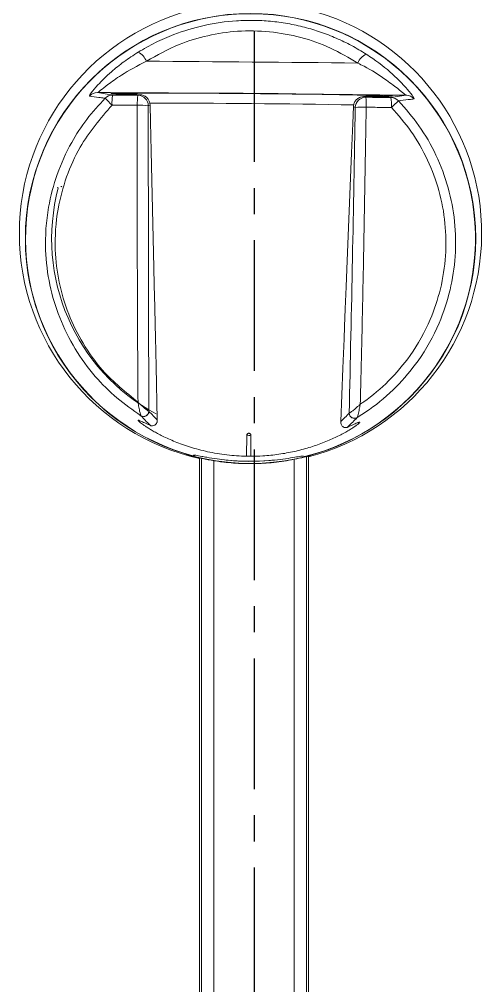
# Model space of a CAD drawing. Extents: x 0 to 1354, y 0 to 992.
# Drawn here: x 736 to 780.1, y 322.3 to 414.7 of the extents above; entities that cross this region are included whole.
import ezdxf

# ---------------------------------------------------------------- set-up
doc = ezdxf.new("R2010")
doc.units = 0
doc.header["$LTSCALE"] = 10
doc.header["$MEASUREMENT"] = 0
doc.linetypes.add('CENTER', pattern=[2, 1.25, -0.25, 0.25, -0.25])
doc.layers.get('0').update_dxf_attribs({"linetype": 'CONTINUOUS'})

msp = doc.modelspace()

# ---------------------------------------------------------------- linework, layer by layer
at = {"color": 1, "linetype": 'CENTER'}
msp.add_line((758.398, 533.594), (758.398, 155.095), dxfattribs=at)
at = {"color": 7, "linetype": 'Continuous', "lineweight": 15}
for p, q in [((743.41, 407.727), (744.872, 407.49)), ((771.474, 407.257), (772.933, 407.469)), ((748.444, 406.583), (748.445, 406.552)), ((748.445, 406.552), (748.481, 404.938)), ((767.819, 404.769), (767.883, 406.382)), ((767.883, 406.382), (767.885, 406.414)), ((748.481, 404.938), (748.545, 402.123)), ((767.706, 401.956), (767.819, 404.769)), ((748.545, 402.123), (748.799, 391.004)), ((767.258, 390.843), (767.706, 401.956)), ((739.677, 398.608), (739.575, 398.657)), ((748.798, 391.004), (748.838, 389.304)), ((767.189, 389.144), (767.258, 390.843)), ((748.838, 389.304), (748.886, 387.195)), ((767.104, 387.036), (767.189, 389.144)), ((748.886, 387.195), (748.925, 385.495)), ((767.035, 385.337), (767.104, 387.036)), ((748.925, 385.495), (748.952, 384.342)), ((766.988, 384.184), (767.035, 385.337)), ((748.952, 384.342), (749.017, 381.527)), ((766.874, 381.371), (766.988, 384.184)), ((749.017, 381.527), (749.136, 376.407)), ((766.665, 376.254), (766.874, 381.371)), ((748.331, 377.234), (748.34, 377.233)), ((747.574, 376.81), (747.57, 376.815)), ((767.479, 377.066), (767.488, 377.067)), ((768.241, 376.634), (768.236, 376.63)), ((757.687, 374.949), (757.669, 372.94)), ((758.069, 372.937), (758.086, 374.946)), ((753.178, 372.785), (753.178, 251.487)), ((753.35, 251.457), (753.35, 372.755)), ((762.21, 249.74), (762.21, 372.631)), ((763.41, 372.901), (763.41, 249.478)), ((763.578, 249.442), (763.578, 372.945)), ((763.776, 372.998), (763.787, 373)), ((754.549, 372.512), (754.549, 251.243))]:
    msp.add_line(p, q, dxfattribs=at)
at = {"color": 8, "linetype": 'Continuous', "lineweight": 15}
msp.add_line((753.178, 372.75), (752.534, 372.886), dxfattribs=at)
at = {"color": 7, "linetype": 'Continuous', "lineweight": 15, "flags": 128}
for points in [[(745.353, 407.582), (744.891, 407.603), (744.733, 407.624), (744.737, 407.625)], [(747.284, 407.467), (747.357, 407.495), (747.446, 407.528)], [(771.597, 407.394), (771.612, 407.389), (771.454, 407.371), (770.938, 407.357), (770.079, 407.347), (768.899, 407.341)], [(768.899, 407.341), (768.988, 407.306), (769.062, 407.277)], [(748.445, 406.552), (748.399, 406.53), (748.275, 406.471)], [(768.054, 406.298), (768.008, 406.321), (767.883, 406.382)], [(752.045, 373.043), (752.065, 373.046), (752.1, 373.054)], [(752.54, 372.991), (752.583, 373.022), (752.615, 373.045)], [(763.119, 372.953), (763.161, 372.922), (763.193, 372.899)], [(763.686, 372.94), (763.657, 372.944), (763.625, 372.952)], [(763.796, 373.003), (763.796, 373.002), (763.796, 372.997), (763.795, 372.98), (763.793, 372.949)]]:
    msp.add_lwpolyline(points, dxfattribs=at)
at = {"color": 8, "linetype": 'Continuous', "lineweight": 15, "flags": 128}
for points in [[(751.929, 373.053), (751.997, 373.041), (752.045, 373.043)], [(763.793, 372.949), (763.725, 372.939), (763.686, 372.94)]]:
    msp.add_lwpolyline(points, dxfattribs=at)
at = {"color": 7, "linetype": 'Continuous', "lineweight": 15}
msp.add_circle((758.049, 393.774), 21.524, dxfattribs=at)
for centre, radius, start, end in [((758.045, 394.265), 22.094, 102.72509, 257.27491), ((758.048, 393.773), 21.499, 283.8444, 255.15564), ((758.046, 394.265), 22.094, 359.50082, 75.5004), ((746.574, 410.142), 1.629, 21.11999, 63.24272), ((769.811, 409.939), 1.63, 115.77719, 157.87709), ((722.015, -3735.59), 4146.401, 89.360393, 89.639645), ((743.402, 406.728), 0.998, 89.54081, 138.24544), ((744.864, 406.492), 0.998, 89.54138, 135.28138), ((773.796, 435.969), 41.311, 224.1509, 225.43961), ((752.695, -226.388), 634.063, 88.291722, 90.719122), ((749.282, 406.721), 4.477, 170.12042, 182.39401), ((749.548, 530.287), 122.777, 268.04178, 269.01888), ((752.246, 406.697), 5.022, 171.17784, 182.06241), ((747.275, 406.467), 1, 0.18182, 89.48026), ((769.054, 406.277), 1, 89.51996, 178.81824), ((764.114, 406.594), 4.996, 356.92406, 7.86635), ((767.072, 406.566), 4.456, 356.59256, 8.9235), ((771.464, 406.259), 0.998, 43.71914, 89.45876), ((743.883, 435.371), 40.11, 313.55187, 314.87891), ((772.924, 406.471), 0.998, 40.75507, 89.45932), ((747.501, 400.786), 5.737, 82.24684, 92.73035), ((748.631, -685.935), 1092.654, 88.988609, 90.012562), ((768.729, 400.596), 5.741, 86.27222, 96.74971), ((758.048, 393.722), 19.01, 165.10911, 241.70174), ((758.046, 394.266), 22.094, 284.49952, 359.49923), ((747.828, 377.246), 0.503, 239.06622, 358.70171), ((747.838, 377.237), 0.501, 238.2636, 359.54227), ((767.98, 377.061), 0.501, 179.45796, 300.73581), ((767.99, 377.07), 0.503, 180.29821, 299.93289), ((757.9, 376.457), 1.523, 261.95999, 277.04005), ((706.825, 378.128), 45.388, 353.57957, 353.64747), ((758.049, 393.728), 21.279, 264.2574, 274.74264)]:
    msp.add_arc(centre, radius, start, end, dxfattribs=at)
at = {"color": 8, "linetype": 'Continuous', "lineweight": 15}
for centre, radius, start, end in [((750.612, 373.439), 2, 343.9353, 345.44969), ((758.048, 393.774), 21.326, 263.70052, 275.14256)]:
    msp.add_arc(centre, radius, start, end, dxfattribs=at)
at = {"color": 7, "linetype": 'Continuous', "lineweight": 15}
for points, knots in [([(747.307, 411.597), (747.85, 411.911), (748.94, 412.541), (751.029, 413.446), (753.612, 414.232), (756.199, 414.602), (758.327, 414.658), (759.959, 414.572), (761.599, 414.352), (763.205, 414.002), (764.758, 413.532), (766.255, 412.946), (767.716, 412.248), (768.639, 411.688), (769.103, 411.407)], [0, 0, 0, 0, 0.082961, 0.166657, 0.298698, 0.434277, 0.503779, 0.573817, 0.645543, 0.717844, 0.787184, 0.857004, 0.928267, 1, 1, 1, 1]), ([(768.302, 410.553), (767.446, 411.06), (765.736, 412.073), (762.872, 413.076), (759.871, 413.623), (756.86, 413.675), (753.952, 413.235), (750.969, 412.342), (749.12, 411.305), (748.093, 410.729)], [0, 0, 0, 0, 0.141407, 0.282731, 0.424064, 0.565367, 0.699051, 0.832789, 1, 1, 1, 1]), ([(742.657, 407.393), (742.653, 407.396), (742.632, 407.414), (742.801, 407.687), (743.464, 408.497), (744.578, 409.6), (745.924, 410.697), (746.846, 411.297), (747.307, 411.597)], [0, 0, 0, 0, 0.034449, 0.186291, 0.383786, 0.6333, 0.816501, 1, 1, 1, 1]), ([(769.103, 411.407), (769.32, 411.264), (770.337, 410.597), (771.798, 409.387), (773.026, 408.084), (773.639, 407.285), (773.667, 407.173), (773.68, 407.122)], [0, 0, 0, 0, 0.0867204, 0.4049443, 0.6517818, 0.8437283, 1, 1, 1, 1]), ([(748.093, 410.729), (747.256, 410.289), (745.855, 409.552), (744.451, 408.521), (743.72, 407.944), (743.454, 407.743), (743.417, 407.729), (743.41, 407.727)], [0, 0, 0, 0, 0.373917, 0.625434, 0.821375, 0.967725, 1, 1, 1, 1]), ([(772.933, 407.469), (772.874, 407.507), (772.741, 407.594), (772.047, 408.172), (770.816, 409.109), (769.441, 409.975), (768.504, 410.45), (768.302, 410.553)], [0, 0, 0, 0, 0.149109, 0.338592, 0.586599, 0.910811, 1, 1, 1, 1]), ([(772.933, 407.469), (771.813, 407.483), (769.572, 407.511), (765.913, 407.552), (762.042, 407.592), (758.03, 407.629), (754.058, 407.662), (750.29, 407.688), (746.711, 407.711), (744.511, 407.721), (743.41, 407.727)], [0, 0, 0, 0, 0.120333, 0.240777, 0.373224, 0.505912, 0.634658, 0.763457, 0.881722, 1, 1, 1, 1]), ([(747.57, 376.815), (746.787, 377.358), (745.203, 378.456), (743.079, 380.61), (741.2, 383.183), (739.735, 386.144), (738.778, 389.336), (738.338, 392.9), (738.584, 396.493), (739.494, 399.967), (740.777, 402.782), (742.346, 405.225), (743.548, 406.533), (744.155, 407.194)], [0, 0, 0, 0, 0.081491, 0.164777, 0.257706, 0.353329, 0.446258, 0.541882, 0.659473, 0.752402, 0.848025, 0.923309, 1, 1, 1, 1]), ([(744.155, 407.194), (744.115, 407.199), (743.916, 407.224), (743.41, 407.291), (742.957, 407.352), (742.657, 407.393)], [0, 0, 0, 0, 0.0776692, 0.388346, 1, 1, 1, 1]), ([(744.872, 407.49), (745.391, 407.485), (746.194, 407.477), (746.998, 407.47), (747.284, 407.467)], [0, 0, 0, 0, 0.645148, 1, 1, 1, 1]), ([(745.39, 407.581), (745.246, 407.586), (745.021, 407.594), (744.87, 407.608), (744.897, 407.604), (744.903, 407.603)], [0, 0, 0, 0, 0.575674, 0.905518, 1, 1, 1, 1]), ([(747.446, 407.528), (747.448, 407.528), (747.519, 407.527), (747.7, 407.507), (747.971, 407.399), (748.221, 407.184), (748.395, 406.905), (748.428, 406.691), (748.444, 406.583)], [0, 0, 0, 0, 0.005174, 0.142732, 0.3695, 0.583816, 0.79179, 1, 1, 1, 1]), ([(768.899, 407.341), (768.897, 407.341), (768.826, 407.341), (768.644, 407.324), (768.372, 407.221), (768.118, 407.011), (767.939, 406.735), (767.903, 406.521), (767.885, 406.414)], [0, 0, 0, 0, 0.005174, 0.142732, 0.3695, 0.583816, 0.79179, 1, 1, 1, 1]), ([(772.186, 406.949), (772.865, 406.174), (774.261, 404.581), (775.864, 401.751), (777.021, 398.662), (777.639, 395.385), (777.7, 392.084), (777.201, 388.789), (776.075, 385.379), (774.317, 382.233), (772.007, 379.489), (769.97, 377.739), (768.635, 376.886), (768.241, 376.634)], [0, 0, 0, 0, 0.088124, 0.181058, 0.276687, 0.369621, 0.46525, 0.558184, 0.653813, 0.771412, 0.864346, 0.959976, 1, 1, 1, 1]), ([(771.419, 407.371), (771.411, 407.371), (771.37, 407.368), (771.098, 407.359), (770.522, 407.35), (769.754, 407.344), (769.099, 407.342), (768.852, 407.341)], [0, 0, 0, 0, 0.051912, 0.261573, 0.533036, 0.82359, 1, 1, 1, 1]), ([(769.062, 407.277), (769.348, 407.275), (770.151, 407.268), (770.955, 407.262), (771.474, 407.257)], [0, 0, 0, 0, 0.354848, 1, 1, 1, 1]), ([(773.68, 407.122), (773.642, 407.118), (773.453, 407.095), (772.963, 407.037), (772.496, 406.984), (772.186, 406.949)], [0, 0, 0, 0, 0.077669, 0.388346, 1, 1, 1, 1]), ([(744.81, 406.534), (743.708, 405.243), (741.93, 403.16), (740.386, 399.671), (739.501, 396.37), (739.27, 392.943), (739.68, 389.549), (740.575, 386.53), (741.984, 383.688), (744.091, 380.708), (746.107, 379.067), (747.294, 378.101)], [0, 0, 0, 0, 0.156038, 0.251672, 0.35008, 0.471093, 0.566728, 0.665135, 0.760769, 0.859177, 1, 1, 1, 1]), ([(747.227, 406.516), (746.941, 406.519), (746.135, 406.525), (745.329, 406.531), (744.81, 406.534)], [0, 0, 0, 0, 0.354945, 1, 1, 1, 1]), ([(747.294, 378.101), (747.274, 380.869), (747.235, 386.409), (747.221, 393.925), (747.226, 400.63), (747.227, 404.554), (747.227, 406.516)], [0, 0, 0, 0, 0.292678, 0.585663, 0.792757, 1, 1, 1, 1]), ([(748.275, 406.471), (748.277, 402.561), (748.282, 395.735), (748.291, 385.978), (748.323, 380.149), (748.34, 377.233)], [0, 0, 0, 0, 0.401056, 0.700291, 1, 1, 1, 1]), ([(767.479, 377.066), (767.586, 381.986), (767.8, 391.723), (767.97, 401.474), (768.054, 406.298)], [0, 0, 0, 0, 0.5052719, 1, 1, 1, 1]), ([(769.102, 406.326), (769.061, 403.906), (768.978, 399.065), (768.856, 391.902), (768.71, 384.848), (768.597, 380.227), (768.54, 377.915)], [0, 0, 0, 0, 0.2555001, 0.5112465, 0.7555146, 1, 1, 1, 1]), ([(768.54, 377.915), (768.652, 377.993), (769.616, 378.657), (771.329, 380.111), (773.536, 382.724), (775.211, 385.721), (776.291, 388.966), (776.77, 392.077), (776.719, 395.252), (776.143, 398.347), (775.038, 401.321), (773.517, 404.022), (772.167, 405.562), (771.52, 406.301)], [0, 0, 0, 0, 0.012639, 0.108224, 0.206582, 0.327535, 0.423121, 0.521478, 0.617063, 0.71542, 0.811005, 0.909362, 1, 1, 1, 1]), ([(771.52, 406.301), (771, 406.307), (770.194, 406.315), (769.388, 406.323), (769.102, 406.326)], [0, 0, 0, 0, 0.645059, 1, 1, 1, 1]), ([(739.923, 398.749), (739.924, 398.749), (739.925, 398.748), (739.936, 398.745), (739.958, 398.739), (739.987, 398.73), (740.009, 398.724), (740.019, 398.721)], [0, 0, 0, 0, 0.117674, 0.338243, 0.558825, 0.779413, 1, 1, 1, 1]), ([(747.57, 376.815), (747.564, 376.825), (747.551, 376.85), (747.512, 376.989), (747.443, 377.28), (747.376, 377.619), (747.331, 377.879), (747.314, 377.98), (747.304, 378.04), (747.299, 378.07), (747.296, 378.085), (747.295, 378.094), (747.294, 378.099), (747.294, 378.101)], [0, 0, 0, 0, 0.11303, 0.255584, 0.480672, 0.793205, 0.881081, 0.940069, 0.969611, 0.984575, 0.992171, 0.996252, 1, 1, 1, 1]), ([(747.294, 378.101), (747.295, 378.099), (747.299, 378.096), (747.305, 378.09), (747.316, 378.079), (747.338, 378.058), (747.382, 378.016), (747.455, 377.948), (747.649, 377.768), (747.914, 377.536), (748.157, 377.342), (748.284, 377.253), (748.316, 377.24), (748.331, 377.234)], [0, 0, 0, 0, 0.003762, 0.007798, 0.015359, 0.030273, 0.059809, 0.119229, 0.200493, 0.519259, 0.744012, 0.88667, 1, 1, 1, 1]), ([(748.34, 377.233), (748.471, 377.091), (748.737, 376.806), (749.003, 376.54), (749.137, 376.407)], [0, 0, 0, 0, 0.496633, 1, 1, 1, 1]), ([(767.488, 377.067), (767.502, 377.073), (767.535, 377.085), (767.663, 377.172), (767.91, 377.362), (768.178, 377.589), (768.376, 377.766), (768.45, 377.832), (768.494, 377.873), (768.517, 377.894), (768.528, 377.905), (768.535, 377.911), (768.538, 377.914), (768.54, 377.915)], [0, 0, 0, 0, 0.11333, 0.255988, 0.480741, 0.799507, 0.880771, 0.940191, 0.969727, 0.984641, 0.992202, 0.996238, 1, 1, 1, 1]), ([(768.54, 377.915), (768.539, 377.913), (768.539, 377.909), (768.537, 377.9), (768.534, 377.884), (768.529, 377.854), (768.518, 377.795), (768.499, 377.694), (768.449, 377.435), (768.376, 377.097), (768.302, 376.807), (768.26, 376.669), (768.247, 376.645), (768.241, 376.634)], [0, 0, 0, 0, 0.003748, 0.007829, 0.015425, 0.030389, 0.059931, 0.118919, 0.206795, 0.519328, 0.744416, 0.88697, 1, 1, 1, 1]), ([(747.313, 376.355), (747.326, 376.335), (747.351, 376.298), (747.461, 376.2), (747.612, 376.08), (747.815, 375.933), (748.07, 375.759), (748.38, 375.562), (748.747, 375.343), (749.164, 375.111), (749.649, 374.861), (750.207, 374.597), (750.844, 374.323), (751.541, 374.056), (752.293, 373.803), (753.094, 373.572), (753.945, 373.367), (754.846, 373.193), (755.777, 373.062), (756.722, 372.972), (757.352, 372.951), (757.669, 372.94)], [0, 0, 0, 0, 0.051563, 0.095708, 0.140134, 0.185387, 0.230902, 0.278949, 0.327262, 0.376361, 0.425713, 0.481221, 0.537082, 0.594069, 0.65146, 0.708574, 0.766147, 0.825264, 0.884961, 0.942192, 1, 1, 1, 1]), ([(748.497, 375.862), (748.396, 375.91), (748.194, 376.006), (747.938, 376.128), (747.719, 376.231), (747.535, 376.314), (747.399, 376.368), (747.319, 376.388), (747.317, 376.369), (747.317, 376.361)], [0, 0, 0, 0, 0.136471, 0.273601, 0.412905, 0.553014, 0.713878, 0.876129, 1, 1, 1, 1]), ([(748.497, 375.862), (748.462, 375.897), (748.291, 376.064), (747.983, 376.374), (747.711, 376.665), (747.574, 376.81)], [0, 0, 0, 0, 0.114543, 0.557266, 1, 1, 1, 1]), ([(749.137, 376.407), (749.134, 376.361), (749.13, 376.269), (749.081, 376.126), (748.98, 375.969), (748.797, 375.838), (748.623, 375.814), (748.52, 375.854), (748.497, 375.862)], [0, 0, 0, 0, 0.0892146, 0.1775788, 0.3289482, 0.5700835, 0.9048958, 1, 1, 1, 1]), ([(766.665, 376.254), (766.667, 376.255), (766.803, 376.385), (767.075, 376.648), (767.344, 376.927), (767.479, 377.066)], [0, 0, 0, 0, 0.00673, 0.503367, 1, 1, 1, 1]), ([(768.236, 376.63), (768.097, 376.487), (767.819, 376.201), (767.505, 375.897), (767.33, 375.732), (767.294, 375.698)], [0, 0, 0, 0, 0.442734, 0.885457, 1, 1, 1, 1]), ([(758.069, 372.937), (758.453, 372.944), (759.097, 372.956), (759.989, 373.03), (760.752, 373.122), (761.504, 373.244), (762.241, 373.393), (762.955, 373.566), (763.644, 373.762), (764.304, 373.977), (764.946, 374.212), (765.561, 374.463), (766.144, 374.727), (766.676, 374.992), (767.155, 375.251), (767.571, 375.495), (767.922, 375.719), (768.197, 375.911), (768.383, 376.056), (768.439, 376.113), (768.465, 376.139)], [0, 0, 0, 0, 0.071946, 0.120702, 0.169785, 0.219859, 0.270258, 0.321127, 0.3723, 0.424377, 0.476747, 0.533251, 0.590108, 0.648075, 0.706435, 0.765531, 0.825105, 0.886332, 0.94821, 1, 1, 1, 1]), ([(767.294, 375.698), (767.218, 375.681), (767.062, 375.646), (766.862, 375.763), (766.736, 375.932), (766.682, 376.068), (766.664, 376.18), (766.665, 376.238), (766.665, 376.254)], [0, 0, 0, 0, 0.3099065, 0.6347469, 0.7716585, 0.8885155, 0.9696011, 1, 1, 1, 1]), ([(768.483, 376.177), (768.485, 376.18), (768.497, 376.201), (768.448, 376.197), (768.337, 376.163), (768.167, 376.093), (767.958, 376), (767.696, 375.88), (767.464, 375.775), (767.322, 375.711), (767.294, 375.698)], [0, 0, 0, 0, 0.033073, 0.203813, 0.376247, 0.520665, 0.666025, 0.814173, 0.963208, 1, 1, 1, 1]), ([(758.086, 374.946), (758.083, 374.967), (758.077, 375.01), (758.041, 375.067), (757.989, 375.111), (757.925, 375.135), (757.856, 375.137), (757.791, 375.115), (757.737, 375.074), (757.698, 375.016), (757.691, 374.972), (757.687, 374.949)], [0, 0, 0, 0, 0.104975, 0.2167, 0.328427, 0.440151, 0.551865, 0.663573, 0.775286, 0.887009, 1, 1, 1, 1]), ([(751.929, 373.053), (751.931, 373.052), (751.937, 373.05), (752.003, 373.031), (752.14, 372.992), (752.325, 372.941), (752.464, 372.904), (752.534, 372.886)], [0, 0, 0, 0, 0.1159797, 0.3300846, 0.5513433, 0.7753753, 1, 1, 1, 1]), ([(752.541, 372.939), (752.49, 372.952), (752.371, 372.984), (752.2, 373.031), (752.053, 373.072), (751.954, 373.101), (751.941, 373.104), (751.935, 373.106)], [0, 0, 0, 0, 0.164732, 0.381679, 0.590788, 0.79563, 1, 1, 1, 1]), ([(752.045, 373.044), (752.035, 373.043), (752.011, 373.04), (751.981, 373.042), (751.956, 373.046), (751.949, 373.048), (751.948, 373.048)], [0, 0, 0, 0, 0.3045593, 0.6985204, 0.9502221, 1, 1, 1, 1]), ([(752.696, 372.996), (752.684, 372.992), (752.641, 372.976), (752.586, 372.981), (752.547, 372.99), (752.54, 372.991)], [0, 0, 0, 0, 0.2359771, 0.8742723, 1, 1, 1, 1]), ([(752.541, 372.939), (752.734, 372.89), (753.705, 372.644), (755.32, 372.365), (757.388, 372.209), (759.314, 372.238), (761.259, 372.429), (762.543, 372.707), (763.188, 372.846)], [0, 0, 0, 0, 0.055801, 0.279328, 0.455911, 0.633866, 0.816177, 1, 1, 1, 1]), ([(752.615, 373.045), (752.663, 373.044), (752.759, 373.044), (753.273, 372.946), (753.963, 372.821), (754.786, 372.687), (755.517, 372.596), (755.881, 372.559), (755.919, 372.555)], [0, 0, 0, 0, 0.213064, 0.43065, 0.564853, 0.78347, 0.977337, 1, 1, 1, 1]), ([(757.669, 372.94), (757.67, 372.94), (757.672, 372.939), (757.695, 372.936), (757.739, 372.934), (757.798, 372.932), (757.857, 372.931), (757.916, 372.931), (757.972, 372.931), (758.024, 372.932), (758.059, 372.934), (758.069, 372.936), (758.069, 372.937), (758.069, 372.937)], [0, 0, 0, 0, 0.067529, 0.174243, 0.280938, 0.38762, 0.494297, 0.561097, 0.667773, 0.77445, 0.881129, 0.987815, 1, 1, 1, 1]), ([(759.808, 372.521), (760.174, 372.556), (760.916, 372.627), (761.907, 372.773), (762.661, 372.9), (763.047, 372.962), (763.1, 372.955), (763.119, 372.953)], [0, 0, 0, 0, 0.21633, 0.438667, 0.658073, 0.876608, 1, 1, 1, 1]), ([(763.776, 372.998), (763.758, 372.993), (763.72, 372.983), (763.582, 372.946), (763.398, 372.898), (763.258, 372.863), (763.188, 372.846)], [0, 0, 0, 0, 0.217382, 0.475229, 0.737281, 1, 1, 1, 1]), ([(763.578, 372.891), (763.609, 372.9), (763.69, 372.921), (763.773, 372.943), (763.786, 372.947), (763.793, 372.949)], [0, 0, 0, 0, 0.238062, 0.619447, 1, 1, 1, 1])]:
    msp.add_open_spline(points, degree=3, knots=knots, dxfattribs=at)
at = {"color": 8, "linetype": 'Continuous', "lineweight": 15}
msp.add_open_spline([(763.796, 373.003), (763.796, 373.003), (763.797, 373.003), (763.779, 372.998), (763.776, 372.998)], degree=3, knots=[0, 0, 0, 0, 0.814275, 1, 1, 1, 1], dxfattribs=at)

doc.saveas('drawing.dxf')
